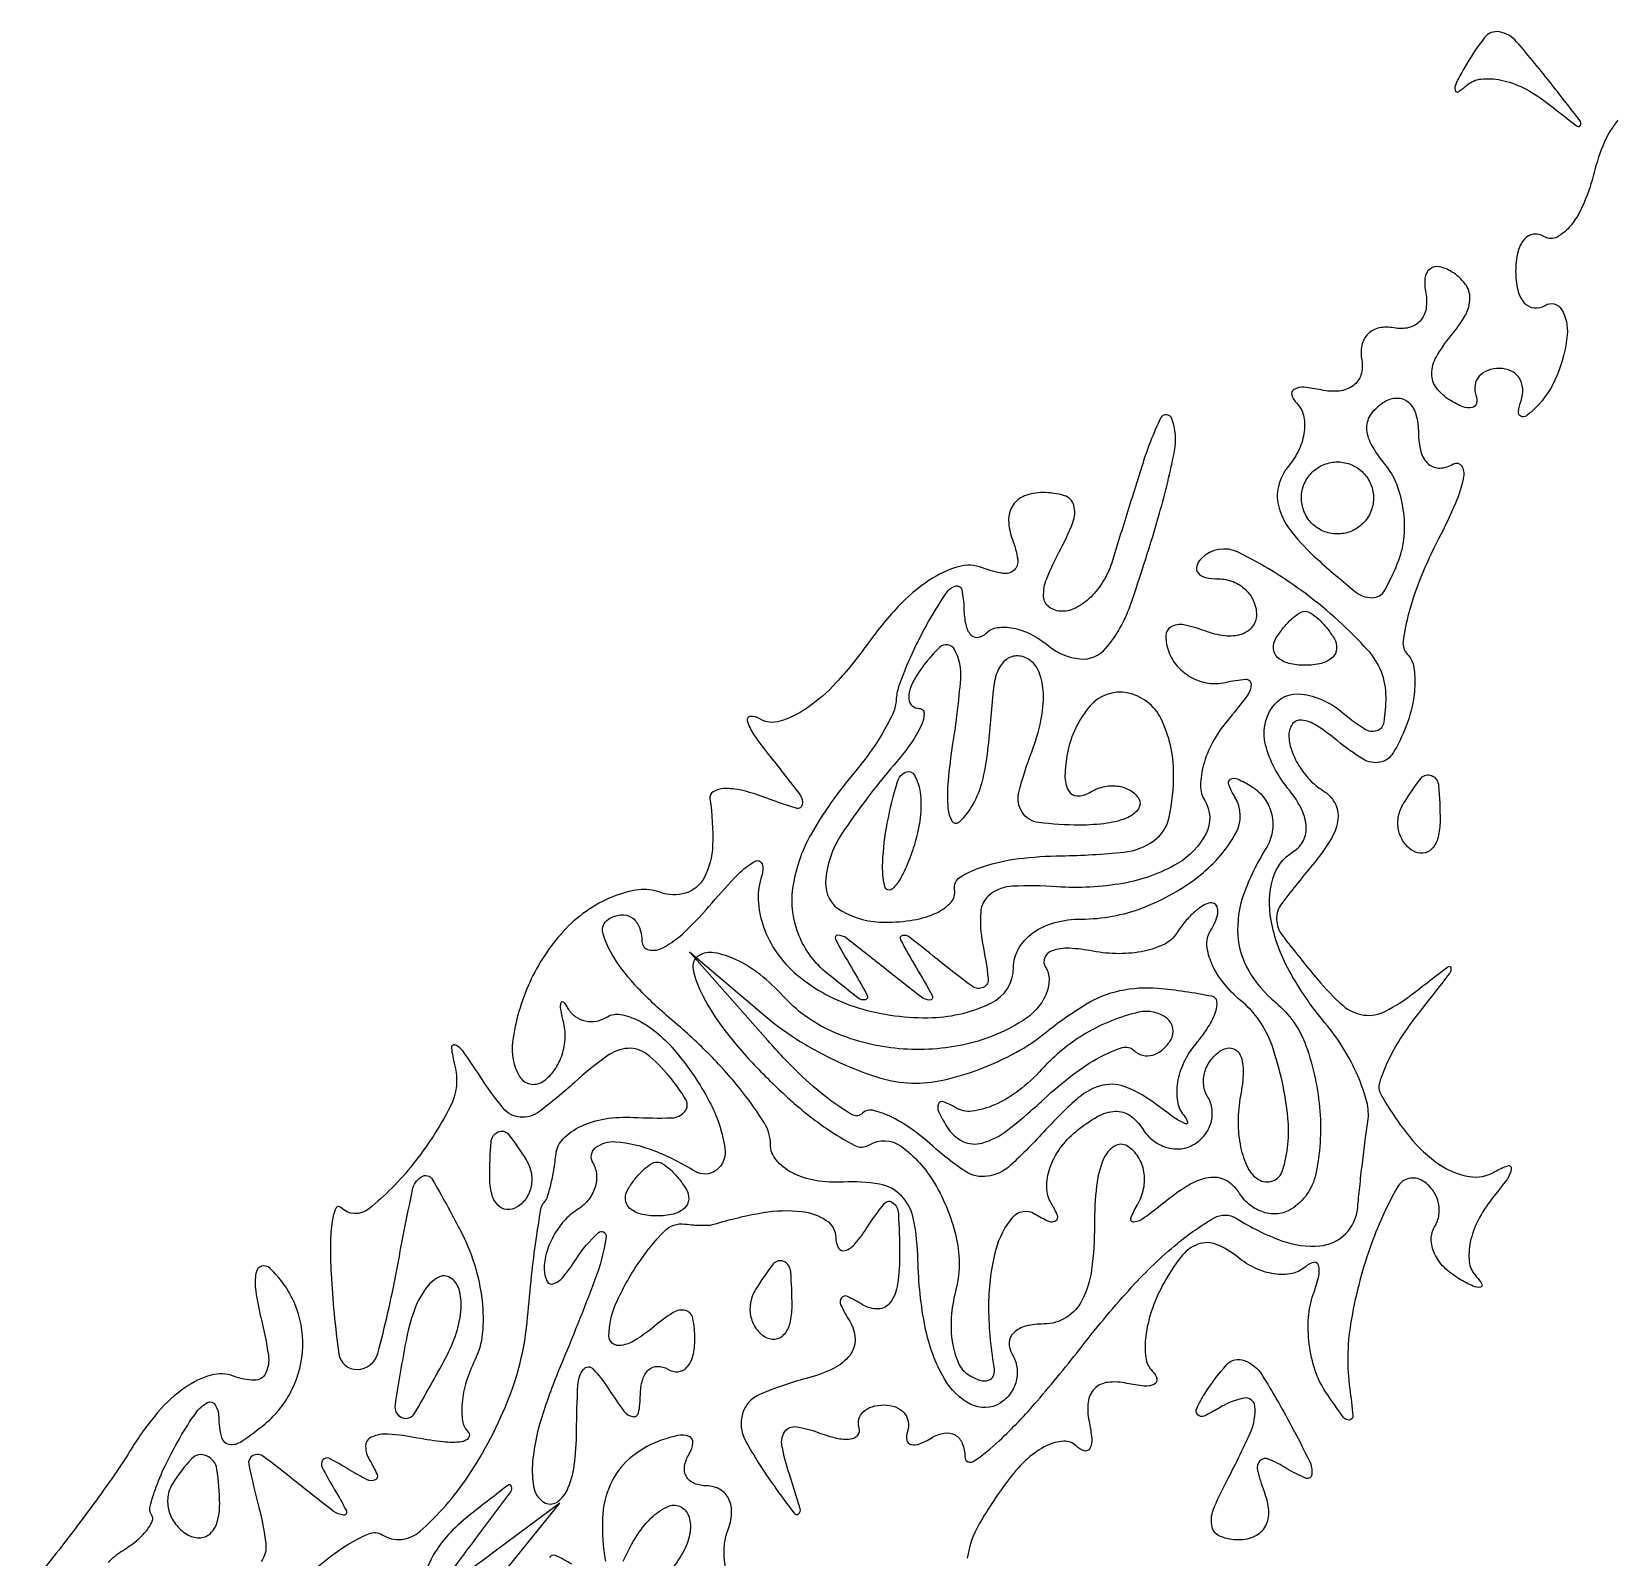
# Model space of a CAD drawing. Extents: x 153 to 7594, y 148 to 3762.
# Drawn here: x 4607.2 to 4656.02, y 2440.79 to 2487.9 of the extents above; entities that cross this region are included whole.
import ezdxf

# ---------------------------------------------------------------- set-up
doc = ezdxf.new("R2010")
doc.units = 0

msp = doc.modelspace()

# ---------------------------------------------------------------- linework, layer by layer
for points in [[(4651.398692, 2486.75, 0.01713), (4651.159137, 2486.298639, 0.16288), (4651.131036, 2486.084951, 0.524814), (4651.231588, 2486.041006, 0.045405), (4651.497665, 2486.241324, -0.160599), (4651.928899, 2486.432659, -0.076061), (4652.543254, 2486.400245, -0.063419), (4653.238335, 2486.161225, -0.051139), (4653.907991, 2485.741324, 0.002328), (4654.898565, 2484.97634, 0.488078), (4655.001363, 2485.003157, 0.272896), (4654.982619, 2485.151917, 0.001728), (4654.127555, 2486.25, 0.012018), (4653.027209, 2487.585654, 0.170742), (4652.498379, 2487.888047, 0.281916), (4652.038371, 2487.710498, 0.032682)], [(4641.468615, 2474.5), (4641.255288, 2473.817155, -0.000346), (4641, 2473, 0.000346), (4640.744712, 2472.182845), (4640.531385, 2471.5, -0.060541), (4640.272683, 2470.926461, -0.063164), (4639.887121, 2470.440625, -0.07027), (4639.438943, 2470.111445, -0.123925), (4638.996201, 2470, -0.16033), (4638.603159, 2470.129358, -0.22581), (4638.431973, 2470.449744, -0.107065), (4638.525613, 2471.006017, -0.027834), (4638.910803, 2471.833333, 0.028641), (4639.334231, 2472.746624, 0.1632), (4639.362354, 2473.273592, 0.258833), (4639.071035, 2473.569974, 0.07199), (4638.402954, 2473.666667, 0.091988), (4637.843245, 2473.562815, 0.158724), (4637.478968, 2473.267189, 0.152897), (4637.350516, 2472.80448, 0.083632), (4637.468308, 2472.221993, -0.052133), (4637.63291, 2471.608759, -0.246597), (4637.520282, 2471.27503, -0.237418), (4637.176476, 2471.170348, -0.04898), (4636.54727, 2471.343487, 0.16326), (4635.793332, 2471.375732, 0.077336), (4634.900744, 2470.960648, 0.057902), (4633.933588, 2470.137181, 0.032767), (4632.959462, 2468.94307, -0.031771), (4632.030485, 2467.799667, -0.055534), (4631.109227, 2467.001349, -0.07615), (4630.291618, 2466.605325, -0.21294), (4629.673533, 2466.6802, 0.14074), (4629.38388, 2466.757417, 0.490037), (4629.28535, 2466.625188, 0.084017), (4629.488745, 2466.191515, 0.016869), (4630, 2465.504728, -0.0054), (4630.908989, 2464.340378, -0.214057), (4630.981609, 2464.03065, -0.449567), (4630.792286, 2463.918612, -0.011972), (4629.761996, 2464.276781, 0.032618), (4629.102596, 2464.475928, 0.066734), (4628.565793, 2464.52698, 0.122968), (4628.234338, 2464.430534, 0.306843), (4628.130417, 2464.214012, -0.044688), (4628.215037, 2462.772759, -0.115053), (4627.948749, 2461.770828, -0.197922), (4627.379145, 2461.299625, -0.168248), (4626.593956, 2461.325572, 0.12512), (4625.938711, 2461.402894, 0.063901), (4625.132713, 2461.189247, 0.057375), (4624.308098, 2460.737295, 0.054866), (4623.593956, 2460.10382, 0.077333), (4622.568995, 2458.543498, 0.07263), (4622.038595, 2456.711664, 0.170351), (4622.255692, 2455.644142, 0.418755), (4622.956326, 2455.473008, 0.096198), (4623.299938, 2455.790163, 0.070587), (4623.54583, 2456.248212, 0.068398), (4623.660341, 2456.772218, 0.078712), (4623.620221, 2457.282025, -0.013861), (4623.528183, 2457.718302, -0.113684), (4623.537512, 2457.920077, -0.592375), (4623.611408, 2457.937271, -0.055386), (4623.749305, 2457.743769, 0.109281), (4623.97167, 2457.493384, 0.104529), (4624.282377, 2457.355152, 0.1), (4624.634144, 2457.351297, 0.091553), (4624.972103, 2457.482759, -0.188495), (4625.375224, 2457.556513, -0.071328), (4625.925606, 2457.365483, -0.057646), (4626.528851, 2456.960127, -0.042839), (4627.092862, 2456.388108, -0.050584), (4628.111079, 2454.872759, -0.084372), (4628.59654, 2453.418625, -0.272115), (4628.332098, 2452.751706, -0.315014), (4627.662215, 2452.717117, 0.047797), (4626.41127, 2453.341949, 0.071134), (4625.220351, 2453.615383, 0.183868), (4624.597523, 2453.436276, 0.388059), (4624.511549, 2452.981314, -0.119788), (4624.632129, 2452.611434, -0.100687), (4624.581016, 2452.201353, -0.09202), (4624.365093, 2451.813718, -0.081549), (4624.016312, 2451.510081, 0.074787), (4623.628624, 2451.18163, 0.053947), (4623.30304, 2450.716624, 0.05398), (4623.084663, 2450.193116, 0.075191), (4623.015313, 2449.690983, 0.102799), (4623.095709, 2449.327599, 0.37991), (4623.292684, 2449.239151, 0.147021), (4623.597454, 2449.445888, 0.027275), (4624, 2450, -0.060742), (4624.6816, 2450.817369, -0.710835), (4624.925932, 2450.689692, -0.054526), (4624.572507, 2449.337216, -0.007809), (4623.508932, 2446.675621, 0.021935), (4622.939776, 2445.125639, 0.047294), (4622.670623, 2443.884399, 0.068052), (4622.685847, 2442.982281, 0.219542), (4623.008932, 2442.49448, 0.282723), (4623.392532, 2442.493517, 0.149246), (4623.720293, 2442.862772, 0.074252), (4623.941529, 2443.628113, 0.031939), (4624.015313, 2444.690983, -0.01107), (4624.054644, 2446.116157, -0.149908), (4624.229858, 2446.600168, -0.464355), (4624.515969, 2446.616325, -0.046037), (4625, 2446, 0.016439), (4625.477402, 2445.311987, 0.187072), (4625.752317, 2445.139075, 0.415341), (4625.929693, 2445.259321, 0.044036), (4625.984687, 2445.809017, -0.065995), (4626.051646, 2446.272431, -0.136683), (4626.240294, 2446.582221, -0.188523), (4626.515735, 2446.692064, -0.141015), (4626.833333, 2446.603006, 0.160351), (4627.149158, 2446.527196, 0.191056), (4627.421875, 2446.662307, 0.125559), (4627.606283, 2447.013561, 0.058475), (4627.666667, 2447.528112, 0.049066), (4627.602653, 2448.178869, 0.290141), (4627.377301, 2448.415552, 0.208952), (4626.997095, 2448.351525, 0.028486), (4626.333333, 2447.861679, -0.036724), (4625.821931, 2447.497117, -0.092789), (4625.396165, 2447.336446, -0.204699), (4625.129031, 2447.398436, -0.243791), (4625.015313, 2447.627555, -0.100245), (4625.241278, 2448.650666, -0.044786), (4625.913508, 2449.861799, -0.042818), (4626.727241, 2450.864373, -0.238486), (4627.361803, 2451.08541, 0.015174), (4627.624472, 2451.05834, 0.015584), (4627.885967, 2451.047564, 0.015507), (4628.112817, 2451.052327, 0.061324), (4628.25, 2451.076511, -0.031916), (4629.770375, 2451.437607, -0.0699), (4630.963808, 2451.473183, -0.119401), (4631.722369, 2451.198478, -0.248028), (4632.015313, 2450.661516, 0.128178), (4632.103099, 2450.34202, 0.359027), (4632.305317, 2450.266298, 0.136358), (4632.616393, 2450.480095, 0.03098), (4633, 2451, -0.025105), (4633.516117, 2451.716964, -0.418214), (4633.780177, 2451.744645, -0.210879), (4633.949135, 2451.40984, -0.011265), (4633.984687, 2450.190983, -0.034771), (4633.92425, 2449.231137, -0.122525), (4633.69875, 2448.660324, -0.235649), (4633.329674, 2448.464469, -0.145666), (4632.845492, 2448.595492, 0.02896), (4632.375185, 2448.849784, 0.348844), (4632.188039, 2448.80527, 0.288542), (4632.165886, 2448.593362, 0.023982), (4632.446107, 2448.0872, -0.13069), (4632.612559, 2447.536785, -0.172539), (4632.454907, 2447.041135, -0.118948), (4631.946722, 2446.626517, -0.047983), (4631.100616, 2446.316061, 0.038425), (4629.659462, 2445.818255, 0.221258), (4629.137591, 2445.230263, 0.199927), (4629.223469, 2444.40955, 0.031181), (4630.109645, 2443, 0.004764), (4630.728117, 2442.157285, 0.416957), (4630.86905, 2442.137702, 0.314126), (4630.920034, 2442.29683, 0.00398), (4630.582992, 2443.361341, -0.030733), (4630.354983, 2444.242723, -0.202453), (4630.446978, 2444.679021, -0.285074), (4630.79055, 2444.827558, -0.054819), (4631.476663, 2444.647329, 0.034734), (4632.036192, 2444.476103, 0.084455), (4632.465662, 2444.450727, 0.186153), (4632.693572, 2444.568681, 0.267861), (4632.738004, 2444.785988, -0.141994), (4632.727233, 2445.057503, -0.144861), (4632.863664, 2445.290259, -0.116012), (4633.135527, 2445.446607, -0.072858), (4633.5, 2445.5, -0.086039), (4633.860954, 2445.437425, -0.127169), (4634.125534, 2445.257853, -0.142446), (4634.251367, 2444.989552, -0.119895), (4634.225223, 2444.67567, 0.124519), (4634.205953, 2444.41569, 0.29506), (4634.332191, 2444.279533, 0.157329), (4634.598976, 2444.296297, 0.04471), (4634.975223, 2444.484687, -0.096622), (4635.366095, 2444.632227, -0.174363), (4635.698972, 2444.572695, -0.171252), (4635.92168, 2444.313253, -0.092801), (4636, 2443.894907, 0.59791), (4636.257763, 2443.756413, 0.043231), (4637.063766, 2444.396465, 0.02587), (4638.230058, 2445.619819, 0.011984), (4639.621332, 2447.31992, -0.018752), (4641.157304, 2449.145855, -0.035315), (4642.548441, 2450.476922, -0.042711), (4643.696195, 2451.274614, -0.277002), (4644.371332, 2451.26215, 0.050793), (4645.77424, 2450.571593, 0.111113), (4646.954723, 2450.411735, 0.177577), (4647.752089, 2450.785377, 0.174945), (4648.125, 2451.588484, -0.004407), (4648.18652, 2452.219803, -0.002815), (4648.268625, 2452.952555, -0.002828), (4648.357215, 2453.669923, -0.005268), (4648.438406, 2454.25, 0.101841), (4648.406066, 2454.855215, 0.038334), (4648.127373, 2455.660968, 0.036007), (4647.679597, 2456.517689, 0.036405), (4647.115002, 2457.297975, -0.048698), (4646.006405, 2458.912046, -0.080603), (4645.450809, 2460.464614, -0.112993), (4645.504657, 2461.738883, -0.189718), (4646.137625, 2462.585057, 0.140974), (4646.448463, 2462.927457, 0.137389), (4646.53383, 2463.386293, 0.100452), (4646.369206, 2463.939262, 0.050829), (4645.962468, 2464.545223, -0.110649), (4645.280669, 2465.879752, -0.216088), (4645.482979, 2467.032648, -0.280957), (4646.393758, 2467.443383, -0.143113), (4647.589028, 2466.926114, 0.025492), (4648.322901, 2466.377712, 0.225076), (4648.712491, 2466.319625, 0.2885), (4648.941065, 2466.583263, 0.038152), (4649, 2467.354502, 0.187101), (4648.439367, 2468.800268, 0.046684), (4646.52943, 2470.535992, 0.047003), (4644.432192, 2471.823006, 0.320844), (4643.302125, 2471.635458, 0.119911), (4643.155254, 2471.39413, 0.25649), (4643.196041, 2471.186666, 0.165262), (4643.42956, 2471.044471, 0.054903), (4643.833333, 2471, -0.093802), (4644.278672, 2470.915711, -0.09656), (4644.657292, 2470.674822, -0.099077), (4644.910717, 2470.315397, -0.104534), (4645, 2469.893011, -0.168467), (4644.871373, 2469.522087, -0.15056), (4644.534829, 2469.289703, -0.107309), (4644.022525, 2469.24262, -0.06114), (4643.41644, 2469.393691, 0.042591), (4642.759962, 2469.583372, 0.18078), (4642.36325, 2469.518719, 0.270916), (4642.202845, 2469.240129, 0.086393), (4642.29144, 2468.75068, 0.095327), (4642.564702, 2468.296364, 0.086485), (4642.995491, 2467.957399, 0.086539), (4643.51529, 2467.784289, 0.095616), (4644.044273, 2467.806424, -0.038655), (4644.66568, 2467.90365, -0.427658), (4644.834027, 2467.752899, -0.171339), (4644.725966, 2467.412196, -0.011552), (4644.083183, 2466.600229, 0.049304), (4643.645624, 2465.952617, 0.056083), (4643.365513, 2465.258608, 0.064323), (4643.274032, 2464.623705, 0.143015), (4643.4029, 2464.157112, -0.262185), (4643.444179, 2463.144614, -0.143758), (4642.565327, 2462.215561, -0.089216), (4640.882698, 2461.602043, -0.060296), (4638.838064, 2461.497199, 0.028803), (4637.47391, 2461.513053, 0.152468), (4636.779961, 2461.260861, 0.216618), (4636.487897, 2460.717191, 0.064233), (4636.54779, 2459.751846, -0.016205), (4636.720603, 2458.666132, -0.326893), (4636.567631, 2458.390359, -0.272106), (4636.225362, 2458.424315, -0.012751), (4635.267768, 2459.16098, 0.003974), (4634.292483, 2459.938878, 0.221524), (4634.071074, 2459.990563, 0.503875), (4634.010717, 2459.859175, 0.007411), (4634.5, 2459, -0.008794), (4634.996017, 2458.12337, -0.568624), (4634.922611, 2458, -0.166409), (4634.656856, 2458.090967, -0.003209), (4633.5, 2459, 0.003209), (4632.343144, 2459.909033, 0.166409), (4632.077389, 2460, 0.568624), (4632.003983, 2459.87663, 0.008794), (4632.5, 2459, -0.007358), (4632.987829, 2458.14359, -0.496018), (4632.928783, 2458.010601, -0.228023), (4632.710724, 2458.058528, -0.004092), (4631.751399, 2458.823113, -0.126381), (4630.875919, 2460.003227, -0.130816), (4630.692506, 2461.443232, -0.096989), (4631.262507, 2463.124661, -0.046272), (4632.58074, 2465, 0.021831), (4633.071893, 2465.630871, 0.02366), (4633.492256, 2466.285908, 0.024031), (4633.796489, 2466.877225, 0.09625), (4633.890901, 2467.271176, -0.070952), (4633.967066, 2467.678222, -0.016969), (4634.210437, 2468.323661, -0.017101), (4634.543664, 2469.052723, -0.016179), (4634.931752, 2469.771176, -0.014682), (4635.428721, 2470.569193, -0.174819), (4635.716347, 2470.782588, -0.44193), (4635.904864, 2470.669566, -0.044282), (4635.969591, 2470.083333, 0.046517), (4636.026939, 2469.584355, 0.133147), (4636.184352, 2469.276097, 0.251833), (4636.40674, 2469.197301, 0.159458), (4636.657991, 2469.324657, -0.162415), (4637.003915, 2469.497504, -0.084854), (4637.49076, 2469.483898, -0.069559), (4638.040868, 2469.291692, -0.054477), (4638.568963, 2468.942766, 0.148794), (4639.547562, 2468.532127, 0.248247), (4640.355609, 2468.85935, 0.091259), (4641.100074, 2470.167603, 0.014011), (4642.009341, 2473.032571, 0.021703), (4642.4707, 2474.951887, 0.137239), (4642.39089, 2475.943987, 0.665311), (4642.03727, 2475.959422, 0.034386)], [(4648.447214, 2472.91459, -0.099038), (4648.151486, 2472.597789, -0.097945), (4647.755524, 2472.417584, -0.097945), (4647.320774, 2472.401684, -0.099038), (4646.91459, 2472.552786, -0.099038), (4646.597789, 2472.848514, -0.097945), (4646.417584, 2473.244476, -0.097945), (4646.401684, 2473.679226, -0.099038), (4646.552786, 2474.08541, -0.099038), (4646.848514, 2474.402211, -0.097945), (4647.244476, 2474.582416, -0.097945), (4647.679226, 2474.598316, -0.099038), (4648.08541, 2474.447214, -0.099038), (4648.402211, 2474.151486, -0.097945), (4648.582416, 2473.755524, -0.097945), (4648.598316, 2473.320774, -0.099038)], [(4647.396994, 2469.166667, -0.156081), (4647.475617, 2468.850742, -0.191391), (4647.345951, 2468.578125, -0.128073), (4647.003629, 2468.393832, -0.059847), (4646.5, 2468.333333, -0.059847), (4645.996371, 2468.393832, -0.128073), (4645.654049, 2468.578125, -0.191391), (4645.524383, 2468.850742, -0.156081), (4645.603006, 2469.166667, -0.030643), (4645.82824, 2469.485629, -0.036533), (4646.078947, 2469.755208, -0.039602), (4646.318569, 2469.94484, -0.148655), (4646.5, 2470, -0.148655), (4646.681431, 2469.94484, -0.039602), (4646.921053, 2469.755208, -0.036533), (4647.17176, 2469.485629, -0.030643)], [(4634.5, 2468, 0.051315), (4634.314273, 2467.616529, 0.111502), (4634.273252, 2467.29375, 0.186183), (4634.377972, 2467.084405, 0.186834), (4634.595971, 2467, -0.418349), (4634.740465, 2466.853454, -0.102724), (4634.658734, 2466.485938, -0.049347), (4634.334403, 2465.922324, -0.02221), (4633.806987, 2465.25, 0.030674), (4632.196585, 2463.124039, 0.133855), (4631.70339, 2461.639858, 0.286667), (4632.193495, 2460.750496, 0.127882), (4633.541465, 2460.4, 0.04164), (4634.418769, 2460.473189, 0.068125), (4635.129785, 2460.695085, 0.098346), (4635.573295, 2461.021595, 0.234314), (4635.683333, 2461.404545, -0.306996), (4635.854923, 2461.79378, -0.062791), (4636.573819, 2462.127358, -0.046491), (4637.654486, 2462.36461, -0.027534), (4638.972222, 2462.454545, 0.02224), (4640.909051, 2462.566158, 0.133422), (4641.842677, 2462.925395, 0.185303), (4642.304697, 2463.643432, 0.051372), (4642.444444, 2465, 0.114095), (4642.055494, 2466.682321, 0.235721), (4641.010801, 2467.482106, 0.269769), (4639.865649, 2467.081409, 0.129964), (4639.167563, 2465.63157, 0.040305), (4639.089417, 2464.921984, 0.131981), (4639.197593, 2464.4668, 0.26281), (4639.461157, 2464.301181, 0.15129), (4639.83477, 2464.397882, -0.077977), (4640.265158, 2464.578801, -0.090319), (4640.708312, 2464.606377, -0.100781), (4641.094833, 2464.478765, -0.125008), (4641.366312, 2464.216312, -0.29735), (4641.358756, 2463.907618, -0.138046), (4641.036827, 2463.639792, -0.07145), (4640.396612, 2463.45784, -0.033574), (4639.536201, 2463.4, -0.031755), (4638.276728, 2463.480071, -0.220193), (4637.766456, 2463.800303, -0.209385), (4637.665745, 2464.408598, -0.028655), (4638.06258, 2465.664598, 0.037744), (4638.34719, 2466.625817, 0.061993), (4638.422149, 2467.469748, 0.081479), (4638.291056, 2468.123714, 0.165688), (4637.961789, 2468.523615, 0.149137), (4637.586513, 2468.622436, 0.173535), (4637.245807, 2468.485462, 0.126201), (4636.99365, 2468.111952, 0.065779), (4636.875, 2467.559017, -0.006861), (4636.701453, 2465.712861, -0.036425), (4636.519659, 2464.715347, -0.065804), (4636.251596, 2464.052881, -0.067471), (4635.822377, 2463.489044, -0.492888), (4635.612295, 2463.516613, -0.111961), (4635.487058, 2463.91942, -0.041867), (4635.491477, 2464.762075, -0.016848), (4635.63242, 2465.905711, 0.01846), (4635.872976, 2467.910831, 0.145558), (4635.682936, 2468.817542, 0.49332), (4635.224985, 2468.890754, 0.064883)], [(4634.607127, 2463.528944, -0.031025), (4634.47881, 2462.920228, -0.027669), (4634.27235, 2462.307717, -0.028704), (4634.024216, 2461.777664, -0.072672), (4633.770646, 2461.437313, -0.5934), (4633.526836, 2461.50893, -0.065115), (4633.464332, 2462.251818, -0.035196), (4633.606136, 2463.463842, -0.027547), (4633.923489, 2464.75, -0.214299), (4634.171273, 2465.032967, -0.390679), (4634.44116, 2464.944872, -0.106568), (4634.631068, 2464.326701, -0.057928)], [(4650.666667, 2463.543989, -0.059057), (4650.605052, 2463.024148, -0.126631), (4650.417083, 2462.669932, -0.191218), (4650.139071, 2462.534562, -0.158515), (4649.817021, 2462.613087, -0.108766), (4649.536973, 2462.88478, -0.099739), (4649.385962, 2463.257398, -0.095385), (4649.387618, 2463.673795, -0.090093), (4649.542705, 2464.069098, -0.02679), (4650.086603, 2464.852054, -0.350126), (4650.40792, 2464.929499, -0.269722), (4650.623697, 2464.618676, -0.019984)], [(4645.294432, 2462.680902, 0.053441), (4644.602332, 2461.255055, 0.102395), (4644.424304, 2460.001143, 0.117932), (4644.762739, 2458.89858, 0.086583), (4645.594896, 2457.921243, -0.134131), (4646.528615, 2456.589278, -0.067735), (4646.958227, 2454.56842, -0.070633), (4646.828007, 2452.622685, -0.205148), (4646.069098, 2451.542705, -0.113635), (4645.663465, 2451.405, -0.10029), (4645.218324, 2451.449185, -0.093945), (4644.801951, 2451.669239, -0.086135), (4644.480071, 2452.032246, 0.123713), (4644.085079, 2452.416061, 0.158267), (4643.591902, 2452.521664, 0.106288), (4642.977514, 2452.321623, 0.038601), (4642.219014, 2451.798558, -0.011916), (4641.539258, 2451.274205, -0.126279), (4641.217124, 2451.144798, -0.562217), (4641.124371, 2451.260155, -0.048314), (4641.324353, 2451.680902, 0.085227), (4641.517838, 2452.179442, 0.092469), (4641.526028, 2452.699422, 0.098926), (4641.349683, 2453.159704, 0.114024), (4641.016312, 2453.489919, 0.286242), (4640.613961, 2453.488309, 0.154519), (4640.281726, 2453.095947, 0.071709), (4640.065951, 2452.260747, 0.027419), (4640, 2451.059017, -0.031909), (4639.911711, 2449.67697, -0.086148), (4639.622588, 2448.740536, -0.134547), (4639.130023, 2448.19981, -0.142066), (4638.440983, 2448, 0.06068), (4637.885513, 2447.932339, 0.129571), (4637.50893, 2447.726548, 0.191518), (4637.36763, 2447.42208, 0.153598), (4637.457295, 2447.069098, -0.100828), (4637.604475, 2446.669126, -0.098348), (4637.585377, 2446.239685, -0.097513), (4637.403043, 2445.847224, -0.097277), (4637.08541, 2445.552786, -0.263761), (4636.18745, 2445.518828, -0.144127), (4635.367403, 2446.304919, -0.081748), (4634.776735, 2447.887976, -0.043379), (4634.551976, 2449.974917, 0.042514), (4634.419069, 2451.229331, 0.144214), (4634.045208, 2451.952762, 0.160334), (4633.366673, 2452.314155, 0.056208), (4632.25, 2452.380264, -0.055073), (4631.389206, 2452.42927, -0.077529), (4630.660937, 2452.671948, -0.0999), (4630.173829, 2453.062276, -0.175807), (4630, 2453.54137, 0.139488), (4629.814337, 2454.193939, 0.028373), (4629.117634, 2455.188427, 0.027881), (4628.146138, 2456.28812, 0.022994), (4626.996202, 2457.349742, -0.026881), (4625.910758, 2458.367559, -0.049488), (4625.164438, 2459.31952, -0.074546), (4624.829877, 2460.074394, -0.332942), (4624.996202, 2460.497653, -0.110038), (4625.381087, 2460.631372, -0.177158), (4625.714907, 2460.551273, -0.157498), (4625.944874, 2460.262311, -0.083785), (4626.033269, 2459.809017, 0.343604), (4626.245482, 2459.550497, 0.183068), (4626.679407, 2459.611913, 0.065908), (4627.371147, 2460.1209, 0.024637), (4628.199276, 2461, -0.015942), (4628.994758, 2461.874405, -0.074593), (4629.534246, 2462.28609, -0.46947), (4629.738658, 2462.205645, -0.16776), (4629.733446, 2461.843956, 0.099867), (4629.621519, 2461.091981, 0.072322), (4629.786661, 2460.258968, 0.067498), (4630.201072, 2459.452938, 0.066232), (4630.817439, 2458.78055, 0.101029), (4632.707846, 2457.75958, 0.081844), (4634.997799, 2457.459041, 0.106102), (4636.8227, 2457.913837, 0.28624), (4637.5, 2459, -0.13245), (4637.658, 2459.58599, -0.106141), (4638.099384, 2460.071114, -0.089562), (4638.774555, 2460.390983, -0.066043), (4639.596305, 2460.5, 0.091287), (4641.493296, 2460.849251, 0.07707), (4643.268948, 2461.861149, 0.096943), (4644.357712, 2463.13891, 0.272993), (4644.334481, 2464.267815, -0.043329), (4644.143395, 2464.646832, -0.367601), (4644.199646, 2464.814235, -0.249931), (4644.41742, 2464.825627, -0.029011), (4644.861803, 2464.58541, -0.100374), (4645.252201, 2464.219045, -0.098743), (4645.471852, 2463.727473, -0.098171), (4645.486807, 2463.186815, -0.097966)], [(4642.537989, 2460.061467, -0.142055), (4642.170859, 2459.729595, -0.060663), (4641.539163, 2459.512092, -0.05322), (4640.762509, 2459.430962, -0.047034), (4639.952262, 2459.509194, 0.035667), (4639.218669, 2459.596868, 0.093359), (4638.695262, 2459.523892, 0.214663), (4638.466917, 2459.31218, 0.243086), (4638.489602, 2459.016825, -0.14279), (4638.59913, 2458.620932, -0.099167), (4638.501132, 2458.16438, -0.083923), (4638.20971, 2457.716243, -0.067419), (4637.766312, 2457.348704, -0.088793), (4635.921467, 2456.611061, -0.077369), (4633.84146, 2456.509442, -0.079498), (4631.881015, 2457.039952, -0.103439), (4630.380882, 2458.131624, 0.042223), (4629.680228, 2458.785447, 0.055668), (4628.93828, 2459.245685, 0.067815), (4628.267018, 2459.459655, 0.183708), (4627.784356, 2459.366725, 0.323301), (4627.609436, 2458.943396, 0.061421), (4627.917996, 2458.1142, 0.045124), (4628.590766, 2457.062543, 0.026176), (4629.571027, 2455.925863, 0.020026), (4630.672225, 2454.864954, 0.030307), (4631.718152, 2454.042893, 0.030465), (4632.599309, 2453.509156, 0.265294), (4633.039718, 2453.524547, -0.306212), (4634.033003, 2453.48408, -0.100763), (4635.064576, 2452.342769, -0.079566), (4635.743589, 2450.619229, -0.11862), (4635.711904, 2449.006322, 0.047347), (4635.580327, 2448.196935, 0.055788), (4635.615178, 2447.421762, 0.064817), (4635.800062, 2446.79267, 0.151628), (4636.118657, 2446.426666, 0.058252), (4636.465731, 2446.264455, 0.158048), (4636.734038, 2446.262489, 0.237404), (4636.884985, 2446.409548, 0.126738), (4636.906356, 2446.67567, -0.043891), (4636.743029, 2448.609167, -0.063738), (4636.966034, 2450.304927, -0.111577), (4637.483428, 2451.298036, -0.371229), (4638.154508, 2451.404508, 0.030284), (4638.588198, 2451.171496, 0.256051), (4638.801575, 2451.186211, 0.359857), (4638.855697, 2451.355314, 0.043144), (4638.665519, 2451.732185, -0.137513), (4638.525748, 2452.217772, -0.084627), (4638.622287, 2452.808831, -0.073371), (4638.934851, 2453.413287, -0.063676), (4639.421983, 2453.935251, -0.042482), (4640.096731, 2454.404651, -0.119515), (4640.644737, 2454.565201, -0.164627), (4641.097314, 2454.435436, -0.103281), (4641.480071, 2454.032246, 0.08771), (4641.803236, 2453.670076, 0.094542), (4642.223116, 2453.452146, 0.100092), (4642.673567, 2453.411172, 0.111652), (4643.08541, 2453.552786, 0.089797), (4643.406578, 2453.841764, 0.095284), (4643.597922, 2454.219387, 0.099786), (4643.630583, 2454.626335, 0.109117), (4643.5, 2455, -0.111089), (4643.370769, 2455.374475, -0.100029), (4643.407021, 2455.783667, -0.094709), (4643.603757, 2456.164709, -0.088166), (4643.931414, 2456.457612, -0.207463), (4644.262306, 2456.505745, -0.233403), (4644.50155, 2456.294525, -0.10658), (4644.592716, 2455.783602, -0.038636), (4644.509194, 2455.047738, 0.047034), (4644.430962, 2454.237491, 0.05322), (4644.512092, 2453.460837, 0.060663), (4644.729595, 2452.829141, 0.142055), (4645.061467, 2452.462011, 0.489421), (4645.805644, 2452.739341, 0.101094), (4645.972597, 2454.366108, 0.059132), (4645.480542, 2456.594117, 0.136484), (4644.51101, 2457.990862, -0.050777), (4643.981976, 2458.529284, -0.064546), (4643.620389, 2459.124078, -0.078442), (4643.471484, 2459.682148, -0.165938), (4643.570027, 2460.113307, 0.03956), (4643.744813, 2460.453599, 0.08554), (4643.810182, 2460.739534, 0.161496), (4643.759918, 2460.923917, 0.251199), (4643.618034, 2461, 0.135839), (4643.385914, 2460.935753, 0.043868), (4643.094521, 2460.724306, 0.04001), (4642.796844, 2460.420624, 0.03548)], [(4634.354988, 2455.434277, 0.063041), (4635.321442, 2455.526646, 0.035006), (4636.457403, 2455.867097, 0.03431), (4637.576962, 2456.380228, 0.046508), (4638.5, 2457, -0.03499), (4639.737586, 2457.872923, -0.082225), (4640.78449, 2458.291398, -0.076493), (4641.957041, 2458.365956, -0.027256), (4643.622445, 2458.125, -0.323364), (4643.7678, 2457.968065, -0.111656), (4643.734877, 2457.642504, -0.061828), (4643.514254, 2457.181874, -0.030648), (4643.131121, 2456.657991, 0.06157), (4642.760604, 2456.079601, 0.070194), (4642.562285, 2455.453159, 0.080802), (4642.559294, 2454.87631, 0.137558), (4642.758676, 2454.440958, -0.094326), (4642.873765, 2454.237493, -0.638739), (4642.812762, 2454.179439, -0.05838), (4642.481129, 2454.357533, -0.009992), (4641.901792, 2454.779436, 0.061684), (4641.001581, 2455.302309, 0.15902), (4640.26161, 2455.367294, 0.122462), (4639.500909, 2454.979436, 0.030012), (4638.489478, 2453.988373, -0.023249), (4637.396074, 2452.88763, -0.151462), (4636.699109, 2452.558136, -0.183699), (4636.010559, 2452.713825, -0.037479), (4635.006535, 2453.494086, 0.029582), (4634.330975, 2454.036394, 0.045122), (4633.68156, 2454.414362, 0.055745), (4633.144407, 2454.595673, 0.255224), (4632.839458, 2454.506125, -0.341618), (4632.510522, 2454.464117, -0.030847), (4631.776523, 2454.958796, -0.029965), (4630.884491, 2455.732713, -0.018122), (4629.92061, 2456.746789), (4627.5, 2459.485692), (4629.854988, 2457.492846, 0.03759), (4630.914147, 2456.725205, 0.030752), (4632.148295, 2456.066092, 0.031773), (4633.364928, 2455.60047, 0.067945)], [(4638.370509, 2455.856915, -0.045787), (4637.668416, 2455.211032, -0.058785), (4636.913933, 2454.764112, -0.071254), (4636.222649, 2454.569011, -0.1733), (4635.711845, 2454.67809, 0.048335), (4635.34164, 2454.860116, 0.399508), (4635.184278, 2454.793625, 0.218894), (4635.189063, 2454.556085, 0.025616), (4635.450988, 2454.079303, 0.142106), (4635.939549, 2453.637751, 0.185068), (4636.535147, 2453.586053, 0.095681), (4637.320369, 2453.985109, 0.023308), (4638.429683, 2454.933941, -0.025239), (4639.321597, 2455.69088, -0.03957), (4640.165739, 2456.236909, -0.046759), (4640.859135, 2456.531384, -0.280409), (4641.224052, 2456.442615, 0.137057), (4641.48703, 2456.294485, 0.130617), (4641.793992, 2456.300378, 0.109238), (4642.100087, 2456.466239, 0.075904), (4642.355876, 2456.766802, 0.385513), (4642.232285, 2457.437092, 0.222834), (4641.370235, 2457.624479, 0.077478), (4639.741073, 2456.975458, 0.075513)], [(4622.457295, 2453.069098, -0.090093), (4622.612382, 2452.673795, -0.095385), (4622.614038, 2452.257398, -0.099739), (4622.463027, 2451.88478, -0.108766), (4622.182979, 2451.613087, -0.158515), (4621.860929, 2451.534562, -0.191218), (4621.582917, 2451.669932, -0.126631), (4621.394948, 2452.024148, -0.059057), (4621.333333, 2452.543989, -0.019984), (4621.376303, 2453.618676, -0.269722), (4621.59208, 2453.929499, -0.350126), (4621.913397, 2453.852054, -0.02679)], [(4627.396994, 2452.166667, -0.156081), (4627.475617, 2451.850742, -0.191391), (4627.345951, 2451.578125, -0.128073), (4627.003629, 2451.393832, -0.059847), (4626.5, 2451.333333, -0.059847), (4625.996371, 2451.393832, -0.128073), (4625.654049, 2451.578125, -0.191391), (4625.524383, 2451.850742, -0.156081), (4625.603006, 2452.166667, -0.030643), (4625.82824, 2452.485629, -0.036533), (4626.078947, 2452.755208, -0.039602), (4626.318569, 2452.94484, -0.148655), (4626.5, 2453, -0.148655), (4626.681431, 2452.94484, -0.039602), (4626.921053, 2452.755208, -0.036533), (4627.17176, 2452.485629, -0.030643)], [(4629.542705, 2449.069098, 0.090093), (4629.387618, 2448.673795, 0.095385), (4629.385962, 2448.257398, 0.099739), (4629.536973, 2447.88478, 0.108766), (4629.817021, 2447.613087, 0.158515), (4630.139071, 2447.534562, 0.191218), (4630.417083, 2447.669932, 0.126631), (4630.605052, 2448.024148, 0.059057), (4630.666667, 2448.543989, 0.019984), (4630.623697, 2449.618676, 0.269722), (4630.40792, 2449.929499, 0.350126), (4630.086603, 2449.852054, 0.02679)], [(4618.753021, 2447.488345, 0.009393), (4618.411308, 2445.498843, 0.336263), (4618.621199, 2445.112305, 0.383007), (4619.010478, 2445.235704, 0.010221), (4619.967521, 2446.939312, 0.043239), (4620.309047, 2447.736028, 0.064722), (4620.45133, 2448.478714, 0.084542), (4620.386726, 2449.070914, 0.187108), (4620.117054, 2449.427657, 0.27156), (4619.741243, 2449.436393, 0.113162), (4619.349923, 2449.084461, 0.069041), (4618.99932, 2448.402907, 0.037109)], [(4646.064584, 2444.879323, -0.00894), (4646.63422, 2443.767617, -0.139944), (4646.708898, 2443.351454, -0.502265), (4646.522958, 2443.24016, -0.040525), (4645.929829, 2443.543368, 0.038948), (4645.37598, 2443.8287, 0.308165), (4645.107666, 2443.774309, 0.259371), (4645.029132, 2443.485354, 0.031067), (4645.23472, 2442.830712, -0.0739), (4645.367347, 2442.234474, -0.138246), (4645.268273, 2441.754137, -0.162361), (4644.950553, 2441.445606, -0.112677), (4644.458673, 2441.333333, -0.090966), (4643.889706, 2441.43771, -0.250787), (4643.630445, 2441.73541, -0.149169), (4643.667581, 2442.256827, -0.031045), (4644.054014, 2443.100925, 0.017738), (4644.814478, 2444.651682, 0.12838), (4644.949869, 2445.464326, 0.446402), (4644.619873, 2445.710436, 0.0889), (4643.845492, 2445.404508, -0.029004), (4643.386848, 2445.156574, -0.315645), (4643.190983, 2445.190983, -0.315645), (4643.156574, 2445.386848, -0.029004), (4643.404508, 2445.845492, -0.047633), (4644.08708, 2446.74567, -0.302564), (4644.617255, 2446.874974, -0.168365), (4645.174019, 2446.4229, -0.015952)], [(4611.542705, 2443.069098, 0.108373), (4611.401101, 2442.665803, 0.099685), (4611.434921, 2442.22714, 0.095498), (4611.639411, 2441.820631, 0.090427), (4611.983688, 2441.510081, 0.136093), (4612.36964, 2441.397824, 0.190788), (4612.701458, 2441.524436, 0.140899), (4612.925389, 2441.890269, 0.067432), (4613, 2442.440983, 0.039415), (4612.914842, 2443.519563, 0.25701), (4612.592818, 2443.933879, 0.315493), (4612.13314, 2443.838655, 0.050477)]]:
    msp.add_lwpolyline(points, format="xyb", close=True)
for points in [[(4656.15695, 2485.161213, 0.071738), (4655.736613, 2484.47557, 0.040229), (4655.422643, 2483.547809, -0.036855), (4655.114385, 2482.616305, -0.066084), (4654.71106, 2481.920362, -0.10388), (4654.283476, 2481.555386, -0.269538), (4653.893326, 2481.565928, 0.170929), (4653.555008, 2481.639804, 0.189643), (4653.262415, 2481.480555, 0.11964), (4653.064465, 2481.080396, 0.055365), (4653, 2480.5, 0.056724), (4653.065944, 2479.920602, 0.122263), (4653.267963, 2479.522874, 0.19038), (4653.566636, 2479.366908, 0.166145), (4653.912215, 2479.445746, -0.42027), (4654.414696, 2479.32164, -0.158142), (4654.589971, 2478.535085, -0.075029), (4654.27434, 2477.268414, -0.098167), (4653.612278, 2476.278944, -0.038431), (4653.330174, 2476.037166, -0.280059), (4653.160065, 2476.022565, -0.323904), (4653.086756, 2476.162076, -0.044801), (4653.166667, 2476.5, 0.095383), (4653.217149, 2476.8815, 0.133121), (4653.108333, 2477.20625, 0.138959), (4652.855217, 2477.422338, 0.108041), (4652.5, 2477.5, 0.086039), (4652.139046, 2477.437425, 0.127169), (4651.874466, 2477.257853, 0.142446), (4651.748633, 2476.989552, 0.119895), (4651.774777, 2476.67567, -0.136096), (4651.787885, 2476.419976, -0.296393), (4651.653545, 2476.288349, -0.146818), (4651.371285, 2476.314572, -0.042371), (4650.976218, 2476.514698, -0.091684), (4650.554936, 2476.896618, -0.16741), (4650.410719, 2477.332149, -0.12721), (4650.552018, 2477.852733, -0.043683), (4651, 2478.5, 0.043683), (4651.447982, 2479.147267, 0.12721), (4651.589281, 2479.667851, 0.16741), (4651.445064, 2480.103382, 0.091684), (4651.023782, 2480.485302, 0.090016), (4650.634872, 2480.63795, 0.225165), (4650.346455, 2480.564776, 0.200483), (4650.198445, 2480.283003, 0.073263), (4650.225223, 2479.82433, -0.093083), (4650.234438, 2479.338129, -0.143575), (4650.052097, 2478.962459, -0.151664), (4649.704922, 2478.757791, -0.107674), (4649.25, 2478.75, 0.100253), (4648.792652, 2478.748882, 0.14682), (4648.440625, 2478.559375, 0.14682), (4648.251118, 2478.207348, 0.100253), (4648.25, 2477.75, -0.12593), (4648.22611, 2477.300907, -0.159933), (4647.985937, 2476.965104, -0.13441), (4647.554372, 2476.799931, -0.079411), (4647, 2476.833333, 0.033369), (4646.467274, 2476.914913, 0.145679), (4646.158389, 2476.850986, 0.360613), (4646.088046, 2476.677492, 0.120174), (4646.241324, 2476.425343, -0.13987), (4646.449067, 2476.051724, -0.089347), (4646.47472, 2475.552156, -0.07678), (4646.317053, 2475.004215, -0.064913), (4645.994855, 2474.493801, 0.115103), (4645.676457, 2473.856813, 0.133789), (4645.697845, 2473.181701, 0.095932), (4646.091275, 2472.442221, 0.038771), (4646.879976, 2471.60862, 0.01293), (4648.042054, 2470.610378, 0.170083), (4648.567306, 2470.420487, 0.275983), (4648.959689, 2470.649653, 0.034321), (4649.393698, 2471.583577, 0.072121), (4649.559708, 2472.317626, 0.055384), (4649.533187, 2473.140198, 0.056197), (4649.32904, 2473.922823, 0.081501), (4648.968695, 2474.537721, -0.046239), (4648.543926, 2475.158187, -0.125394), (4648.408707, 2475.669751, -0.163076), (4648.548463, 2476.099556, -0.09517), (4648.951442, 2476.469989, -0.137211), (4649.349597, 2476.58485, -0.190929), (4649.691986, 2476.452373, -0.140134), (4649.923079, 2476.071915, -0.066948), (4650, 2475.5, 0.067264), (4650.078234, 2474.921088, 0.146647), (4650.313892, 2474.5451, 0.194218), (4650.666304, 2474.422003, 0.12717), (4651.082597, 2474.551048, -0.408475), (4651.327535, 2474.495758, -0.194776), (4651.394008, 2474.147248, -0.052273), (4651.144073, 2473.341319, -0.018023), (4650.622479, 2472.236849, 0.021939), (4650.074029, 2471.051567, 0.031722), (4649.704386, 2469.958458, 0.032671), (4649.527158, 2469.072074, 0.233464), (4649.663421, 2468.669912, -0.150771), (4649.84317, 2468.329739, -0.052527), (4649.888988, 2467.771328, -0.046378), (4649.811747, 2467.107176, -0.039505), (4649.611705, 2466.430504, -0.044419), (4649.218677, 2465.627533, -0.210859), (4648.80937, 2465.340728, -0.18912), (4648.290325, 2465.434241, -0.035177), (4647.488167, 2466.009821, 0.029998), (4646.850551, 2466.477403, 0.114987), (4646.390202, 2466.642216, 0.265446), (4646.115201, 2466.524617, 0.163375), (4646, 2466.181462, 0.084235), (4646.077154, 2465.726746, 0.053434), (4646.308014, 2465.240053, 0.051932), (4646.647454, 2464.796725, 0.065092), (4647.048558, 2464.469989, -0.128387), (4647.417394, 2464.083357, -0.155991), (4647.514937, 2463.594585, -0.105313), (4647.312668, 2462.989005, -0.04015), (4646.798558, 2462.257278, 0.00971), (4645.783218, 2460.984356, 0.170922), (4645.622117, 2460.490476, 0.160433), (4645.799389, 2459.99158, 0.008289), (4646.882679, 2458.641364, 0.038966), (4647.672981, 2457.827346, 0.148202), (4648.310328, 2457.536569, 0.155889), (4648.982301, 2457.655744, 0.044511), (4649.882679, 2458.237669, -0.002469), (4650.907638, 2459.029542, -0.560257), (4651.001205, 2458.993412, -0.213757), (4650.958894, 2458.820702, -0.00148), (4650, 2457.596305, 0.02437), (4649.45004, 2456.823692, 0.033466), (4649.039042, 2456.076656, 0.035361), (4648.797101, 2455.444216, 0.204423), (4648.835037, 2455.096305, 0.040516), (4649.718847, 2453.784519, 0.075364), (4650.658181, 2452.915598, 0.10767), (4651.563904, 2452.552242, 0.178545), (4652.363307, 2452.702969, -0.052595), (4652.754314, 2452.884491, -0.553592), (4652.866269, 2452.793651, -0.127197), (4652.743739, 2452.482447, -0.013055), (4652.258676, 2451.849949, 0.052584), (4651.838843, 2451.202485, 0.065281), (4651.599755, 2450.526204, 0.07842), (4651.56791, 2449.925032, 0.15945), (4651.758676, 2449.497665, -0.047386), (4651.955768, 2449.233706, -0.530096), (4651.910257, 2449.133998, -0.156856), (4651.69099, 2449.165668, -0.016997), (4651.233688, 2449.408773, -0.067809), (4650.78951, 2449.75209, -0.08655), (4650.495814, 2450.177083, -0.103185), (4650.394939, 2450.615022, -0.144575), (4650.5, 2451, 0.104696), (4650.633611, 2451.371857, 0.099105), (4650.608959, 2451.773791, 0.096516), (4650.429662, 2452.143777, 0.093655), (4650.122985, 2452.423991, 0.42504), (4649.355498, 2452.227828, 0.045197), (4648.507237, 2450.360635, 0.043116), (4647.907108, 2448.009473, 0.074963), (4647.878801, 2446, -0.009988), (4647.975734, 2445.165111, -0.40674), (4647.871205, 2445.035053, -0.274443), (4647.683652, 2445.117575, -0.006969), (4647.134218, 2445.909316, -0.06876), (4646.812681, 2446.565846, -0.047871), (4646.630361, 2447.371909, -0.047922), (4646.604781, 2448.196751, -0.069496), (4646.75185, 2448.909316, 0.0271), (4646.920934, 2449.479848, 0.130925), (4646.912071, 2449.814973, 0.406975), (4646.760419, 2449.899995, 0.119222), (4646.501339, 2449.758676, -0.138332), (4646.092936, 2449.555437, -0.084264), (4645.550377, 2449.545284, -0.072921), (4644.959188, 2449.724928, -0.063118), (4644.411748, 2450.073243, 0.081135), (4643.756793, 2450.457705, 0.18514), (4643.192753, 2450.459262, 0.139768), (4642.663483, 2450.064282, 0.040159), (4642.104923, 2449.19605, 0.041403), (4641.761768, 2448.40357, 0.051473), (4641.584245, 2447.620832, 0.060391), (4641.584552, 2446.960066, 0.167619), (4641.785184, 2446.54815, -0.130709), (4641.92485, 2446.307273, -0.360513), (4641.849398, 2446.141227, -0.136434), (4641.534216, 2446.083525, -0.032148), (4641, 2446.166667, 0.082914), (4640.411201, 2446.198032, 0.169899), (4640, 2446, 0.169899), (4639.801968, 2445.588799, 0.082914), (4639.833333, 2445, -0.03305), (4639.915321, 2444.466884, -0.143258), (4639.853003, 2444.156372, -0.360753), (4639.681438, 2444.084701, -0.122778), (4639.43221, 2444.234456, 0.213623), (4639.050277, 2444.380174, 0.099605), (4638.52661, 2444.24367, 0.07144), (4637.938768, 2443.844786, 0.045658), (4637.38068, 2443.234456, 0.030659), (4636.445393, 2441.832019, 0.096497), (4636.075775, 2440.768447, 0.394057)], [(4616.021086, 2440.498577, -0.036738), (4616.872986, 2441.137366, -0.040774), (4617.598839, 2441.523084, -0.244855), (4618.011713, 2441.492761, 0.331442), (4619.179826, 2441.59408, 0.063661), (4620.666458, 2443.299268, 0.055209), (4621.938489, 2445.745144, 0.071575), (4622.505156, 2448.205574, -0.006004), (4622.627773, 2449.486065, -0.008873), (4622.768713, 2450.6057, -0.004809), (4622.912628, 2451.541546, -0.148959), (4623.015373, 2451.75, 0.111938), (4623.114176, 2451.918345, 0.017267), (4623.219391, 2452.29375, 0.018536), (4623.313298, 2452.753083, 0.015158), (4623.380428, 2453.25, -0.170305), (4623.601583, 2453.718136, -0.087935), (4624.136407, 2454.097266, -0.070589), (4624.896608, 2454.332674, -0.053263), (4625.77082, 2454.37899, 0.019207), (4626.942638, 2454.361312, 0.211883), (4627.357174, 2454.556931, 0.324852), (4627.388483, 2454.928339, 0.037174), (4626.87201, 2455.654218, 0.052066), (4626.181608, 2456.329105, 0.18687), (4625.603292, 2456.508327, 0.141586), (4624.951312, 2456.27014, 0.026005), (4623.947178, 2455.452197, -0.021898), (4622.870358, 2454.560241, -0.18313), (4622.274275, 2454.385125, -0.20571), (4621.750789, 2454.659169, -0.028437), (4621.015055, 2455.676969, 0.01147), (4620.527397, 2456.402176, 0.139696), (4620.26927, 2456.610176, 0.575196), (4620.152199, 2456.522412, 0.036593), (4620.252455, 2456, -0.186566), (4620.114368, 2454.703801, -0.049707), (4618.965478, 2452.928439, -0.053995), (4617.598913, 2451.551379, -0.384053), (4616.737072, 2451.596261, 0.529254), (4616.583749, 2451.567068, 0.066035), (4616.472351, 2451.175566, 0.034218), (4616.418583, 2450.47799, 0.015472), (4616.439155, 2449.560845, 0.021424), (4616.67924, 2447.073103, 0.382043), (4617.245452, 2446.594364, 0.33102), (4617.878925, 2447.093471, 0.019678), (4618.456026, 2449.61729, -0.003921), (4618.949178, 2452.136819, -0.19884), (4619.224654, 2452.544983, -0.431971), (4619.561237, 2452.465828, -0.010524), (4620.415615, 2450.913918, -0.04474), (4620.860873, 2449.839229, -0.047535), (4621.096664, 2448.724034, -0.051918), (4621.106572, 2447.694851, -0.092036), (4620.874734, 2446.881483, 0.041663), (4620.611246, 2446.217844, 0.050761), (4620.482936, 2445.562119, 0.058996), (4620.497372, 2445.008211, 0.161761), (4620.670491, 2444.662843, -0.387098), (4620.679003, 2444.480799, -0.192772), (4620.459235, 2444.361314, -0.056815), (4619.90074, 2444.359301, -0.02009), (4619.108597, 2444.479086, 0.02908), (4618.205221, 2444.599129, 0.127616), (4617.680159, 2444.50364, 0.294702), (4617.503276, 2444.223913, 0.13691), (4617.627798, 2443.793218, -0.035876), (4617.85853, 2443.352021, -0.406381), (4617.795115, 2443.18449, -0.231396), (4617.552285, 2443.188823, -0.02024), (4617, 2443.5, 0.019527), (4616.387527, 2443.84624, 0.36103), (4616.185165, 2443.801527, 0.292742), (4616.164166, 2443.570974, 0.015914), (4616.53745, 2442.904508, -0.019122), (4616.911387, 2442.226719, -0.589332), (4616.824371, 2442.0993, -0.141213), (4616.505899, 2442.224298, -0.005666), (4615.518544, 2443, 0.008034), (4614.352779, 2443.906973, 0.287378), (4614.026399, 2443.934928, 0.339559), (4613.896929, 2443.661251, 0.009815), (4614.212189, 2442.329448, -0.031838), (4614.423849, 2441.219408, -0.194609), (4614.276997, 2440.666606, -0.236578)], [(4609.564882, 2440.635662, -0.071651), (4610.001564, 2441.000967, 0.032868), (4610.429535, 2441.306039, 0.052047), (4610.746568, 2441.625364, 0.069433), (4610.917552, 2441.911157, 0.259838), (4610.895813, 2442.111803, -0.223275), (4610.849696, 2442.369608, -0.023067), (4611.042101, 2442.973467, -0.0252), (4611.355933, 2443.705581, -0.017481), (4611.779994, 2444.5, -0.022667), (4612.261589, 2445.250353, -0.1179), (4612.628727, 2445.572456, -0.400008), (4612.861325, 2445.50668, -0.12871), (4612.969591, 2445.127555, 0.053805), (4613.051377, 2444.500326, 0.306842), (4613.287314, 2444.285678, 0.187659), (4613.684442, 2444.377934, 0.023369), (4614.405104, 2444.921243, 0.106589), (4615.238857, 2445.982979, 0.106289), (4615.56208, 2447.295042, 0.106624), (4615.317167, 2448.620678, 0.107888), (4614.547961, 2449.721056, 0.266771), (4614.291086, 2449.779678, 0.282744), (4614.121222, 2449.587044, 0.079254), (4614.1136, 2449.017716, 0.024287), (4614.279387, 2448.17101, -0.023587), (4614.501768, 2447.043637, -0.149294), (4614.416061, 2446.471929, -0.296213), (4614.071751, 2446.261005, -0.085226), (4613.429026, 2446.388862, 0.163157), (4612.733532, 2446.418748, 0.082445), (4611.932638, 2446.036762, 0.062994), (4611.101153, 2445.28456, 0.038732), (4610.319846, 2444.217852, -0.016246), (4609.495671, 2442.979534, -0.008505), (4608.3946, 2441.490557, -0.00845), (4607.212687, 2440.000691, -0.012815)], [(4628.65587, 2440.259725, -0.058457), (4628.569341, 2440.99675, -0.091881), (4628.685134, 2441.621855, 0.076139), (4628.799837, 2442.148572, 0.124512), (4628.716116, 2442.59517, 0.152158), (4628.449316, 2442.890277, 0.134231), (4628.047972, 2443, -0.094268), (4627.649901, 2443.075723, -0.172486), (4627.403948, 2443.290385, -0.173173), (4627.349279, 2443.611422, -0.095111), (4627.492921, 2443.988546, 0.1144), (4627.606889, 2444.325929, 0.32948), (4627.487528, 2444.525685, 0.155351), (4627.131719, 2444.556862, 0.036408), (4626.551938, 2444.381557, 0.086802), (4625.640444, 2443.835703, 0.110485), (4625.058236, 2443.050414, 0.095799), (4624.815998, 2442.001089, 0.052012), (4624.906356, 2440.67567, -0.185427)], [(4619.991508, 2440.146154, -0.001633), (4621, 2441.5, 0.00149), (4621.981437, 2442.816739, 0.254444), (4622.005183, 2442.986191, 0.504165), (4621.894852, 2443.01765, 0.002175), (4620.76101, 2442.136693, 0.034248), (4620.126021, 2441.56458, 0.049485), (4619.657107, 2440.972804, 0.061337), (4619.404106, 2440.447267, 0.223547)], [(4621.5, 2440), (4623.5, 2442.465534), (4621.5, 2440.982767, -0.001654), (4620.146584, 2439.986286, -0.374602)], [(4625.457359, 2440.680862, -0.039468), (4625.885356, 2441.478371, -0.063511), (4626.380596, 2442.068378, -0.089786), (4626.862022, 2442.374624, -0.239699), (4627.255918, 2442.341834, -0.186241), (4627.487363, 2442.036724, -0.109172), (4627.516711, 2441.573057, -0.081077), (4627.334637, 2441.016315, -0.053765), (4626.962468, 2440.454777, 0.070555)], [(4623.870268, 2440.580179, 0.031337), (4623.366106, 2440.849689, 0.394898), (4623.179043, 2440.786881, 0.240893)]]:
    msp.add_lwpolyline(points, format="xyb")

doc.saveas('drawing.dxf')
